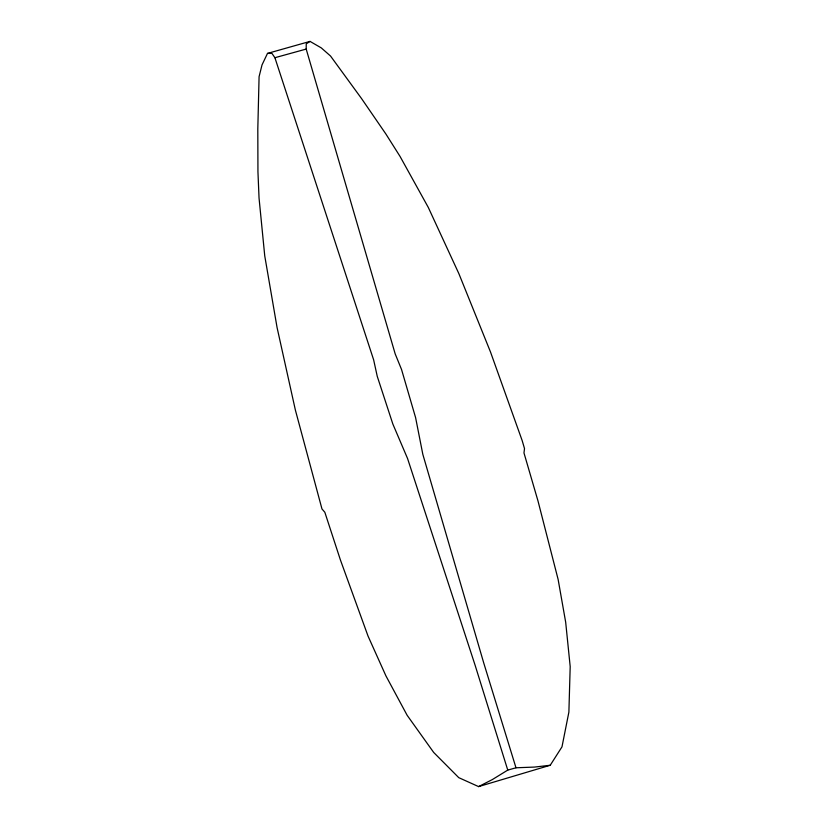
<?xml version="1.0" encoding="UTF-8"?>
<svg xmlns="http://www.w3.org/2000/svg" width="828" height="828" viewBox="0 0 828 828"><rect width="100%" height="100%" fill="white"/><g stroke="black" fill="none" stroke-linecap="round" stroke-linejoin="round"><path stroke-width="1.24" d="M550.237 765.258L534.588 767.07L515.989 767.784L483.718 662.917L422.829 454.355L415.604 417.643L401.549 369.516L395.184 353.887L306.194 49.08L306.246 43.853L310.024 41.4L321.274 47.889L330.517 56.004L361.536 98.553L385.92 134.053L400.017 156.378L428.293 207.424L458.857 273.613L490.497 351.983L522.168 440.579L524.517 448.6L523.969 452.906L538.014 501.033L558.124 579.424L565.679 622.232L570.192 666.581L568.888 712.09L561.984 746.856L550.237 765.258L478.594 786.6L458.764 777.658L433.696 752.455L407.128 715.268L385.931 675.886L368.056 636.132L340.411 559.956L324.824 512.242L321.968 508.951L295.368 410.026L277.08 327.588L264.743 255.883L259.04 198.016L257.943 171.769L257.808 128.971L259.081 76.693L262.021 64.915L267.496 53.406L310.024 41.4M515.989 767.784L507.761 770.102L492.287 779.603L478.594 786.6M267.496 53.406L271.936 53.396L274.906 57.712L306.194 49.08M274.906 57.712L373.645 359.859L377.247 376.326L392.845 424.029L407.562 458.526L475.117 665.257L507.761 770.102"/></g></svg>
